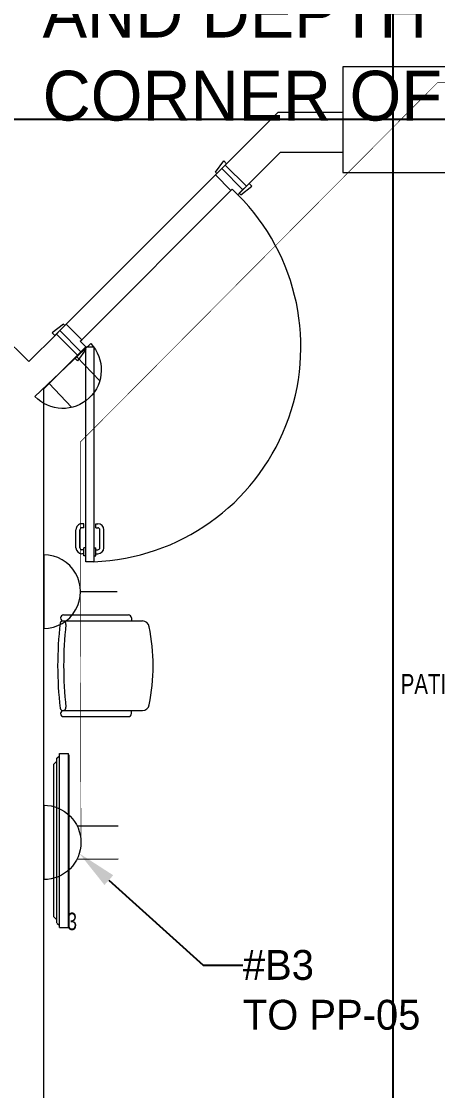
# Model space of a CAD drawing. Header units: metres. Extents: x 75097 to 220695, y -1557923 to -1361206.
# Drawn here: x 120896 to 122987, y -1438512 to -1433145 of the extents above; entities that cross this region are included whole.
import ezdxf
from ezdxf import colors
from ezdxf.entities.mleader import LeaderData, LeaderLine
from ezdxf.math import Vec2, Vec3

# ---------------------------------------------------------------- set-up
doc = ezdxf.new("R2010")
doc.units = ezdxf.units.M
doc.layers.get('0').update_dxf_attribs({"lineweight": 0})
for name, color, linetype, lineweight in [('A-100 - Copy$0$72_EGR_BASE_TEXT', 8, 'Continuous', 0), ('A-100 - Copy$0$car', 8, 'Continuous', 0), ('A-100 - Copy$0$Medical Equipment and Furniture', 8, 'Continuous', 0), ('A-100 - Copy$0$Structure', 8, 'Continuous', 9), ('A-100 - Copy$0$Walls', 8, 'Continuous', 0), ('A-100 - Copy$0$Wooden Joinery', 8, 'Continuous', 0)]:
    doc.layers.add(name, color=color, linetype=linetype, lineweight=lineweight)
doc.layers.add('A-100 - Copy$0$axes', color=8, linetype='Continuous')
doc.layers.add('PD-VENT', color=8, linetype='Continuous')
doc.layers.add('E-POWR', color=7, linetype='Continuous', lineweight=9, true_color=0x4e7e3e)
doc.layers.add('E-PW', color=7, linetype='Continuous', lineweight=9, true_color=0x4e7e3e)
doc.styles.add('A-100 - Copy$0$X3G_ENTITY_257CFD', font='swisscl.ttf', dxfattribs={"height": 200})
doc.styles.add('A-100 - Copy$0$X3G_ENTITY_2587EA', font='swisscl.ttf', dxfattribs={"height": 200})
doc.styles.get("Standard").update_dxf_attribs({"font": 'GOTHIC.TTF'})

# ---------------------------------------------------------------- blocks, each defined once
blk = doc.blocks.new('GI-041_dwg_E-SKT2-3902840-GI-041')
at = {"layer": 'E-POWR'}
blk.add_line((0.1982, 0), (-0.1982, 0), dxfattribs=at)
at = {"layer": 'E-PW'}
for p, q in [((-0.0879, 0.1765), (-0.0879, 0.3944)), ((0.0878, 0.1766), (0.0878, 0.3944)), ((-0.1466, 0), (0.1466, 0))]:
    blk.add_line(p, q, dxfattribs=at)
blk.add_arc((0, 0), 0.1972, 0.0142, 180.0142, dxfattribs=at)
blk = doc.blocks.new('NORMAL SOCKET')
at = {"layer": 'E-POWR'}
for p, q in [((0, 307.7), (0, 615.4)), ((-307.7, 0), (307.7, 0))]:
    blk.add_line(p, q, dxfattribs=at)
blk.add_ellipse((0, 0), major_axis=(32.8, 305.9), ratio=1, start_param=4.81904, end_param=7.960633, dxfattribs=at)
blk = doc.blocks.new('WALL OUTLET')
at = {"layer": 'E-POWR', "extrusion": (9.94399e-05, 4.90741e-07, 1)}
blk.add_line((-193.4, 0, 0), (193.4, 0, 0), dxfattribs=at)
blk.add_line((-193.4, 0, 0), (193.4, 0, 0), dxfattribs=at)
at = {"layer": 'E-POWR', "extrusion": (9.94399e-05, 4.90741e-07, 1), "elevation": 0}
for points in [[(-96.7, 0), (-96.7, 167.5)], [(96.7, 0), (96.7, 167.5)]]:
    blk.add_lwpolyline(points, dxfattribs=at)
at = {"layer": 'E-POWR', "extrusion": (9.94399e-05, 4.90741e-07, 1)}
blk.add_arc((0, 0, 0), 193.4, 359.9963, 179.9963, dxfattribs=at)
blk = doc.blocks.new('A-100 - Copy$0$DM15862C-P')
for p, q in [((-0.3835, 0), (-0.3983, -0.0149)), ((0.3835, 0), (-0.3835, 0)), ((0.3835, 0), (0.3983, -0.0149)), ((-0.4367, -0.0287), (-0.4367, -0.0734)), ((0.4365, -0.0287), (-0.4367, -0.0287)), ((-0.4157, -0.0175), (-0.4256, -0.0287)), ((0.41, -0.0149), (-0.4099, -0.0149)), ((0.4157, -0.0175), (0.4254, -0.0287)), ((0.4365, -0.0287), (0.4365, -0.0734)), ((0.4365, -0.0734), (-0.4367, -0.0734)), ((-0.4291, -0.078), (-0.4291, -0.0734)), ((0.429, -0.078), (-0.4291, -0.078)), ((0.429, -0.078), (0.429, -0.0734))]:
    blk.add_line(p, q)
for points in [[(-0.4099, -0.0149), (-0.4121, -0.0149), (-0.4141, -0.0158), (-0.4157, -0.0175)], [(0.4157, -0.0175), (0.4141, -0.0158), (0.4121, -0.0149), (0.41, -0.0149)]]:
    blk.add_open_spline(points, degree=3)
blk = doc.blocks.new('A-100 - Copy$0$GF21016-P')
at = {"extrusion": (-1.24384e-09, -1.20261e-09, -1)}
for p, q in [((0.0128, 0.0179), (0.0128, 0.4136)), ((0.4628, 0.0179), (0.4628, 0.4136)), ((-0.0172, 0.0179), (-0.0172, 0.3435)), ((-0.0022, 0.3585), (0.0128, 0.3585)), ((0.4778, 0.3585), (0.4628, 0.3585)), ((0.4928, 0.0179), (0.4928, 0.3435)), ((0.4778, 0.0029), (0.4778, 0.0029))]:
    blk.add_line(p, q, dxfattribs=at)
for centre, radius, start, end in [((-0.0478, 0.4136), 0.035, 0, 80.6557), ((-0.2378, -0.5362), 1.0036, 78.7568, 101.2432), ((-0.4278, 0.4136), 0.035, 99.3443, 180), ((0.0022, 0.3435), 0.015, 0, 90), ((-0.4778, 0.3435), 0.015, 90, 180), ((0.0022, 0.0179), 0.015, 270, 0), ((0.0022, 0.0179), 0.015, 180, 270), ((-0.0284, 0.0145), 0.015, 284.3864, 95.5209), ((-0.2378, 1.8734), 1.8855, 263.5119, 276.4881), ((-0.2378, 1.8928), 1.8749, 263.6341, 276.3659), ((-0.4471, 0.0145), 0.015, 84.4791, 255.6136), ((-0.4778, 0.0179), 0.015, 270, 0), ((-0.4778, 0.0179), 0.015, 180, 270)]:
    blk.add_arc(centre, radius, start, end, dxfattribs=at)
blk = doc.blocks.new('A-100 - Copy$0$A$C683B37BC')
at = {"layer": 'A-100 - Copy$0$car'}
for p, q in [((-770.4, -827), (-21.2, -77.8)), ((56.6, -155.6, -2.4), (-692.7, -904.8, -4.7))]:
    blk.add_line(p, q, dxfattribs=at)
at = {"layer": 'A-100 - Copy$0$Wooden Joinery'}
for p, q in [((-132.4, 966.4, -2.4), (-132.4, 876.4, -2.4)), ((-112.4, 966.4, -2.4), (-112.4, 876.4, -2.4)), ((-92.4, 996.4, -2.4), (-102.4, 996.4, -2.4)), ((-92.4, 976.4, -2.4), (-102.4, 976.4, -2.4)), ((-92.4, 1006.4, -2.4), (-92.4, 966.4, -2.4)), ((-82.4, 1006.4, -2.4), (-92.4, 1006.4, -2.4)), ((-82.4, 966.4, -2.4), (-92.4, 966.4, -2.4)), ((-42.4, 1006.4, -2.4), (-32.4, 1006.4, -2.4)), ((-42.4, 966.4, -2.4), (-32.4, 966.4, -2.4)), ((-32.4, 1006.4, -2.4), (-32.4, 966.4, -2.4)), ((-32.4, 996.4, -2.4), (-22.4, 996.4, -2.4)), ((-32.4, 976.4, -2.4), (-22.4, 976.4, -2.4)), ((-12.4, 966.4, -2.4), (-12.4, 876.4, -2.4)), ((7.6, 966.4, -2.4), (7.6, 876.4, -2.4)), ((-92.4, 866.4, -2.4), (-102.4, 866.4, -2.4)), ((-92.4, 866.4, -2.4), (-92.4, 846.4, -2.4)), ((-32.4, 866.4, -2.4), (-22.4, 866.4, -2.4)), ((-32.4, 866.4, -2.4), (-32.4, 846.4, -2.4)), ((-92.4, 846.4, -2.4), (-102.4, 846.4, -2.4)), ((-32.4, 846.4, -2.4), (-22.4, 846.4, -2.4))]:
    blk.add_line(p, q, dxfattribs=at)
for points in [[(-82.4, -42.4), (-82.4, 1036.4), (-42.4, 1036.4), (-42.4, -42.4)], [(-35.4, -35.4), (-42.4, -28.3), (0, 28.3), (14.1, 14.1)], [(63.6, -148.5), (70.7, -155.6), (127.3, -113.1), (113.1, -99)], [(-812.9, -812.9), (-819.9, -805.8), (-876.5, -848.2), (-862.4, -862.4)], [(-699.7, -911.9), (-692.7, -918.9), (-735.1, -975.5), (-749.2, -961.4)]]:
    blk.add_lwpolyline(points, close=True, dxfattribs=at)
for points in [[(-17.7, -17.7), (88.4, -123.7), (106.1, -106.1), (0, 0), (-17.7, -17.7)], [(-17.7, -17.7), (-42.4, -42.4), (-14.1, -70.7), (-21.2, -77.8), (56.6, -155.6), (88.4, -123.7), (-17.7, -17.7)], [(-830.6, -830.6), (-724.5, -936.6), (-742.2, -954.3), (-848.2, -848.2), (-830.6, -830.6)], [(-830.6, -830.6), (-805.8, -805.8), (-777.5, -834.1), (-770.4, -827), (-692.7, -904.8), (-724.5, -936.6), (-830.6, -830.6)]]:
    blk.add_lwpolyline(points, dxfattribs=at)
for centre, radius, start, end in [((-42.4, -42.4), 1079.6, 92.1234, 225), ((-102.4, 966.4, -2.4), 30, 90, 180), ((-102.4, 966.4, -2.4), 10, 90, 180), ((-22.4, 966.4, -2.4), 30, 0, 90), ((-22.4, 966.4, -2.4), 10, 0, 90), ((-102.4, 876.4, -2.4), 30, 180, 270), ((-102.4, 876.4, -2.4), 10, 180, 270), ((-22.4, 876.4, -2.4), 10, 270, 0), ((-22.4, 876.4, -2.4), 30, 270, 0)]:
    blk.add_arc(centre, radius, start, end, dxfattribs=at)
blk = doc.blocks.new('A-100 - Copy')
at = {"layer": 'A-100 - Copy$0$axes'}
for p, q in [((122763.3, -1477297.4, 0), (122763.3, -1387547.7, 0)), ((178940.3, -1433637.7, 2.4), (96147.6, -1433637.7, 2.4))]:
    blk.add_line(p, q, dxfattribs=at)
at = {"layer": 'A-100 - Copy$0$Structure', "elevation": 0}
blk.add_lwpolyline([(122511.2, -1433902.7), (123041.2, -1433902.7), (123041.2, -1433372.7), (122511.2, -1433372.7)], close=True, dxfattribs=at)
at = {"layer": 'A-100 - Copy$0$Walls'}
for p, q in [((121920, -1433865.9, 2.4), (122183.3, -1433602.7, 2.4)), ((122511.2, -1433602.7, 0), (122183.3, -1433602.7, 0)), ((122026.1, -1433972, 2.4), (122195.4, -1433802.7, 2.4)), ((122511.2, -1433802.7, 2.4), (122195.4, -1433802.7, 2.4)), ((122026.1, -1433972, 2.4), (121920, -1433865.9, 2.4)), ((120933.3, -1434852.7, 2.4), (120795, -1434714.5, 2.4)), ((120933.3, -1434852.7, 2.4), (121071.5, -1434714.5, 2.4)), ((121177.6, -1434820.5, 2.4), (121071.5, -1434714.5, 2.4)), ((121008.3, -1434989.8, 2.4), (121177.6, -1434820.5, 2.4)), ((121008.3, -1438727.7, 2.4), (121008.3, -1434989.8, 2.4))]:
    blk.add_line(p, q, dxfattribs=at)
at = {"layer": 'A-100 - Copy$0$Medical Equipment and Furniture', "extrusion": (8.17196e-07, -2.67577e-11, -1), "xscale": 999.9999999999989, "yscale": 999.9999999999989, "zscale": 999.9999999999989, "rotation": 89.99997488711675}
blk.add_blockref('A-100 - Copy$0$GF21016-P', (-121090.2, -1436617.1, 0.1), dxfattribs=at)
at = {"layer": 'A-100 - Copy$0$Medical Equipment and Furniture', "xscale": -1000.000000000003, "yscale": 1000.000000000003, "zscale": 1000, "rotation": 90}
blk.add_blockref('A-100 - Copy$0$DM15862C-P', (121058.3, -1437256.6, 2.4), dxfattribs=at)
at = {"layer": 'A-100 - Copy$0$Wooden Joinery', "rotation": 180}
blk.add_blockref('A-100 - Copy$0$A$C683B37BC', (121177.6, -1434820.5, 2.4), dxfattribs=at)
at = {"layer": 'A-100 - Copy$0$72_EGR_BASE_TEXT', "insert": (123419.2, -1436420.7), "char_height": 100, "attachment_point": 2, "style": 'A-100 - Copy$0$X3G_ENTITY_2587EA'}
blk.add_mtext('PATIENT ROOM - 3 BEDS', dxfattribs=at)
at = {"layer": 'A-100 - Copy$0$Medical Equipment and Furniture', "insert": (121150.3, -1437707.2, 0), "char_height": 87.5, "attachment_point": 8, "style": 'A-100 - Copy$0$X3G_ENTITY_257CFD'}
blk.add_mtext('3', dxfattribs=at)

msp = doc.modelspace()

# ---------------------------------------------------------------- linework, layer by layer
at = {"layer": 'E-POWR', "const_width": 3}
msp.add_lwpolyline([(121195.1, -1437266), (121191.8, -1436026.6), (121191.8, -1435256.5), (122985.3, -1433453.1), (126113.8, -1433453.1), (126116.6, -1434165.4), (126116.6, -1435897), (126116.6, -1436484.5), (126099.3, -1438113), (126116.6, -1438722.7), (126099.3, -1440227.4)], dxfattribs=at)

# ---------------------------------------------------------------- block references
at = {"layer": 'E-POWR', "color": 85, "xscale": 0.6, "yscale": 0.6, "zscale": 0.6, "rotation": 270}
msp.add_blockref('NORMAL SOCKET', (121008.3, -1436007, 2.4), dxfattribs=at)
at = {"layer": 'E-POWR', "color": 85, "extrusion": (0, 0, -1), "xscale": 947.6469886575187, "yscale": 947.6469886575187, "zscale": -947.6469886575187, "rotation": 89.99277500243026}
msp.add_blockref('GI-041_dwg_E-SKT2-3902840-GI-041', (-121008.3, -1437265.9, -2.4), dxfattribs=at)
at = {"layer": 'PD-VENT', "color": 85, "xscale": -1, "rotation": 223.5069462032813}
msp.add_blockref('WALL OUTLET', (121103.7, -1434894.4, 2.4), dxfattribs=at)

# ---------------------------------------------------------------- leaders
at = {"layer": 'E-POWR'}
ml = msp.add_multileader_mtext('Standard', dxfattribs=at)
ml.set_content('CLOSET OF LENGTH  2.5 METER\\PAND DEPTH MIN 0.5M WITH CEILING OPENING AT CORNER OF DIMENSION 0.5X0.2METER', color=256)
ml.set_leader_properties()
ml.build(insert=Vec2(0, 0))
ml.multileader.update_dxf_attribs({"text_right_attachment_type": 6, "dogleg_length": 200, "arrow_head_size": 200})
ctx = ml.context
ctx.base_point, ctx.char_height, ctx.arrow_head_size, ctx.landing_gap_size, ctx.plane_origin = Vec3(120902.6, -1432687.4), 250, 200, 100, Vec3(119711.6, -1433779.4)
ctx.right_attachment = 6
notes = []
notes.append((ctx, [(0, (1, 1, 0), (120702.6, -1432687.4), (1, 0), 200, [(0, [(119705.9, -1431809.4)], 0, [])])]))
ctx.mtext.insert, ctx.mtext.width, ctx.mtext.flow_direction = Vec3(121002.6, -1432559.2), 9228.761, 5
ml = msp.add_multileader_mtext('Standard', dxfattribs=at)
ml.set_content('#B3\\PTO PP-05', color=256)
ml.set_leader_properties()
ml.build(insert=Vec2(0, 0))
ml.multileader.update_dxf_attribs({"text_right_attachment_type": 6, "dogleg_length": 200, "arrow_head_size": 200})
ctx = ml.context
ctx.base_point, ctx.char_height, ctx.arrow_head_size, ctx.landing_gap_size, ctx.plane_origin = Vec3(122008.1, -1437882.8), 150, 200, 0.09, Vec3(123299, -1436029.5)
ctx.right_attachment = 6
notes.append((ctx, [(0, (1, 1, 0), (121808.1, -1437882.8), (1, 0), 200, [(0, [(121186.8, -1437321)], 0, [])])]))
ctx.mtext.insert, ctx.mtext.flow_direction = Vec3(122008.2, -1437805.9), 5
for ctx, leaders in notes:
    for number, flags, end, landing, length, lines in leaders:
        leader = LeaderData()
        leader.index, (leader.has_last_leader_line, leader.has_dogleg_vector, leader.attachment_direction) = number, flags
        leader.last_leader_point, leader.dogleg_vector, leader.dogleg_length = Vec3(end), Vec3(landing), length
        for number, points, colour, breaks in lines:
            line = LeaderLine()
            line.index, line.vertices, line.color, line.breaks = number, Vec3.list(points), colors.encode_raw_color(colour), breaks
            leader.lines.append(line)
        ctx.leaders.append(leader)

# ---------------------------------------------------------------- next in the draw order: block references
msp.add_blockref('A-100 - Copy', (0, 0))

doc.saveas('drawing.dxf')
